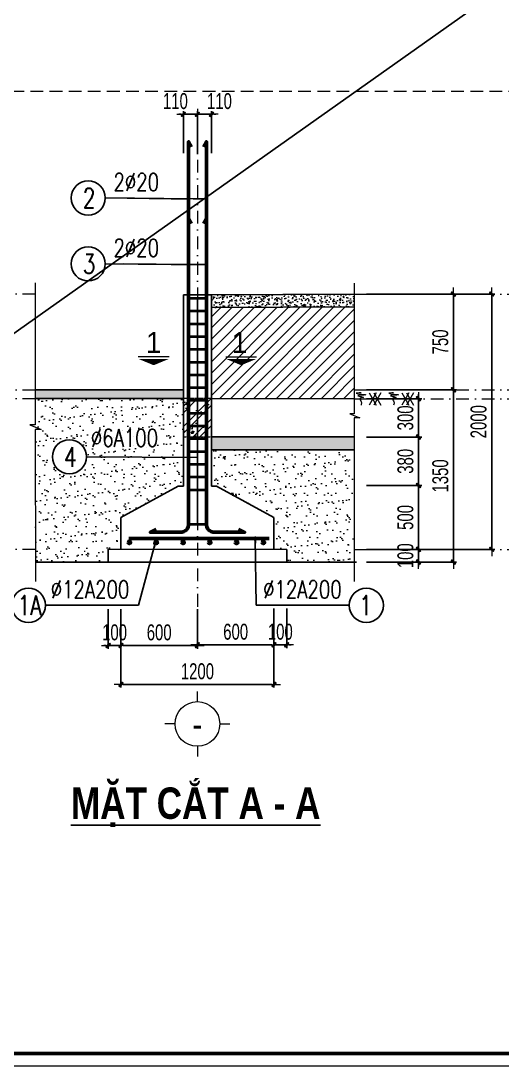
# Model space of a CAD drawing. Header units: millimetres. Extents: x -295047 to 304185, y -728047 to -308748.
# Drawn here: x -137880 to -134106, y -336524 to -328334 of the extents above; entities that cross this region are included whole.
import ezdxf
from ezdxf.enums import TextEntityAlignment as Align

# ---------------------------------------------------------------- set-up
doc = ezdxf.new("R2010")
doc.units = ezdxf.units.MM
doc.header["$MEASUREMENT"] = 0
doc.header["$PDMODE"] = 32
doc.linetypes.add('DASHDOT', pattern=[1, 0.5, -0.25, 0, -0.25])
doc.linetypes.add('HIDDEN', pattern=[0.375, 0.25, -0.125])
doc.layers.get('Defpoints').update_dxf_attribs({"color": 1})
doc.layers.add('KCS_Plotter', color=11, linetype='Continuous', plot=False)
for name, color, linetype, lineweight in [('Khungten_LCDI', 7, 'Continuous', 5), ('LC Dim', 8, 'Continuous', 18), ('LC Hatch', 252, 'Continuous', 9), ('LC ISO', 153, 'Continuous', 13), ('LC Khac', 4, 'Continuous', 9), ('LC MANH DUT', 35, 'HIDDEN', 5), ('LC Net dam2', 6, 'Continuous', 40), ('LC Net dam3', 1, 'Continuous', 60), ('LC Net manh', 219, 'Continuous', 5), ('LC Net thay', 7, 'Continuous', 25), ('LC Net truc', 79, 'DASHDOT', 13), ('LC Text1', 3, 'Continuous', 20), ('LC Text2', 7, 'Continuous', 25)]:
    doc.layers.add(name, color=color, linetype=linetype, lineweight=lineweight)
doc.styles.add('HOATBIF', font='hoatbif.shx', dxfattribs={"width": 0.7})
doc.styles.add('Khungten', font='VHAVAN.TTF', dxfattribs={"width": 0.9, "height": 5000})
doc.styles.add('LC 1', font='VHAVANB.TTF')
doc.styles.add('LC 3', font='vnsimli.shx', dxfattribs={"width": 0.75})
doc.styles.add('LC3', font='VHARIALB.TTF', dxfattribs={"width": 0.8})
doc.styles.add('RMS2', font='romans.shx', dxfattribs={"width": 0.75})
doc.styles.add('Title', font='VHBLACK.TTF', dxfattribs={"width": 0.8})
doc.dimstyles.new('1-100(1-50)', dxfattribs={"dimscale": 50, "dimtxt": 2.5, "dimasz": 0.35, "dimexe": 0.5, "dimexo": 0, "dimgap": 0.8, "dimtad": 1, "dimdec": 0, "dimzin": 0, "dimdsep": 46, "dimtxsty": 'HOATBIF', "dimblk1": 'DOT', "dimblk2": 'DOT', "dimsah": 1, "dimcen": -1, "dimdle": 1, "dimclrd": 256, "dimclre": 256, "dimclrt": 4, "dimadec": 3, "dimazin": 2, "dimtfac": 0.333333, "dimtdec": 0, "dimtix": 1, "dimtmove": 2, "dimatfit": 3, "dimldrblk": 'DOT', "dimfxl": 1, "dimtvp": 0.833333, "dimtolj": 1, "dimtzin": 0, "dimarcsym": 0})

# ---------------------------------------------------------------- blocks, each defined once
blk = doc.blocks.new('DOT')
at = {"layer": 'LC Dim'}
blk.add_line((-3, 0), (3, 0), dxfattribs=at)
at = {"layer": 'LC Dim', "color": 4}
blk.add_line((-1, -1), (1, 1), dxfattribs=at)
blk.add_lwpolyline([(0.5, 1), (-1, -0.5), (-0.5, -1), (1, 0.5)], close=True, dxfattribs=at)
blk = doc.blocks.new('*D797')
at = {"layer": 'Defpoints', "color": 0, "ltscale": 2, "transparency": 16777216}
for p in [(-137095.6, -332943.7), (-136495.6, -332943.7), (-136495.6, -333228.3)]:
    blk.add_point(p, dxfattribs=at)
at = {"layer": 'LC Dim', "lineweight": -2, "ltscale": 2, "transparency": 16777216}
for p, q in [((-137095.6, -332943.7), (-137095.6, -333253.3)), ((-136495.6, -332943.7), (-136495.6, -333253.3)), ((-137078.1, -333228.3), (-136513.1, -333228.3))]:
    blk.add_line(p, q, dxfattribs=at)
at = {"layer": 'LC Dim', "lineweight": -2, "ltscale": 2, "transparency": 16777216, "xscale": 17.5, "yscale": 17.5, "zscale": 17.5, "rotation": 180}
blk.add_blockref('DOT', (-137095.6, -333228.3), dxfattribs=at)
at = {"layer": 'LC Dim', "lineweight": -2, "ltscale": 2, "transparency": 16777216, "xscale": 17.5, "yscale": 17.5, "zscale": 17.5}
blk.add_blockref('DOT', (-136495.6, -333228.3), dxfattribs=at)
at = {"layer": 'LC Dim', "color": 4, "ltscale": 2, "transparency": 16777216, "insert": (-136795.6, -333125.8), "char_height": 125, "attachment_point": 5, "style": 'HOATBIF'}
blk.add_mtext('\\A1;600', dxfattribs=at)
blk = doc.blocks.new('_Dot')
at = {"color": 0, "linetype": 'ByBlock', "lineweight": -2}
blk.add_line((-0.5, 0), (-1, 0), dxfattribs=at)
at = {"color": 0, "linetype": 'ByBlock', "const_width": 0.5}
blk.add_lwpolyline([(-0.25, 0, 1), (0.25, 0, 1)], format="xyb", close=True, dxfattribs=at)
blk = doc.blocks.new('*D798')
at = {"layer": 'Defpoints', "color": 0, "ltscale": 2, "transparency": 16777216}
for p in [(-136495.6, -332943.7), (-135895.5, -332938.6), (-135895.5, -333223.2)]:
    blk.add_point(p, dxfattribs=at)
at = {"layer": 'LC Dim', "lineweight": -2, "ltscale": 2, "transparency": 16777216}
for p, q in [((-136495.6, -332943.7), (-136495.6, -333248.2)), ((-135895.5, -332938.6), (-135895.5, -333248.2)), ((-136478.1, -333223.2), (-135913, -333223.2))]:
    blk.add_line(p, q, dxfattribs=at)
at = {"layer": 'LC Dim', "lineweight": -2, "ltscale": 2, "transparency": 16777216, "xscale": 17.5, "yscale": 17.5, "zscale": 17.5, "rotation": 180}
blk.add_blockref('DOT', (-136495.6, -333223.2), dxfattribs=at)
at = {"layer": 'LC Dim', "lineweight": -2, "ltscale": 2, "transparency": 16777216, "xscale": 17.5, "yscale": 17.5, "zscale": 17.5}
blk.add_blockref('DOT', (-135895.5, -333223.2), dxfattribs=at)
at = {"layer": 'LC Dim', "color": 4, "ltscale": 2, "transparency": 16777216, "insert": (-136195.6, -333120.7), "char_height": 125, "attachment_point": 5, "style": 'HOATBIF'}
blk.add_mtext('\\A1;600', dxfattribs=at)
blk = doc.blocks.new('*D799')
at = {"layer": 'Defpoints', "color": 0, "ltscale": 2, "transparency": 16777216}
for p in [(-137095.6, -332943.7), (-135895.5, -332938.6), (-135895.5, -333533.2)]:
    blk.add_point(p, dxfattribs=at)
at = {"layer": 'LC Dim', "lineweight": -2, "ltscale": 2, "transparency": 16777216}
for p, q in [((-137095.6, -332943.7), (-137095.6, -333558.2)), ((-135895.5, -332938.6), (-135895.5, -333558.2)), ((-137078.1, -333533.2), (-135913, -333533.2))]:
    blk.add_line(p, q, dxfattribs=at)
at = {"layer": 'LC Dim', "lineweight": -2, "ltscale": 2, "transparency": 16777216, "xscale": 17.5, "yscale": 17.5, "zscale": 17.5, "rotation": 180}
blk.add_blockref('DOT', (-137095.6, -333533.2), dxfattribs=at)
at = {"layer": 'LC Dim', "lineweight": -2, "ltscale": 2, "transparency": 16777216, "xscale": 17.5, "yscale": 17.5, "zscale": 17.5}
blk.add_blockref('DOT', (-135895.5, -333533.2), dxfattribs=at)
at = {"layer": 'LC Dim', "color": 4, "ltscale": 2, "transparency": 16777216, "insert": (-136495.6, -333430.7), "char_height": 125, "attachment_point": 5, "style": 'HOATBIF'}
blk.add_mtext('\\A1;1200', dxfattribs=at)
blk = doc.blocks.new('*D800')
at = {"layer": 'Defpoints', "color": 0, "ltscale": 2, "transparency": 16777216}
for p in [(-137195.6, -332943.7), (-137095.6, -332943.7), (-137195.6, -333228.3)]:
    blk.add_point(p, dxfattribs=at)
at = {"layer": 'LC Dim', "lineweight": -2, "ltscale": 2, "transparency": 16777216}
for p, q in [((-137195.6, -332943.7), (-137195.6, -333253.3)), ((-137095.6, -332943.7), (-137095.6, -333253.3)), ((-137213.1, -333228.3), (-137230.6, -333228.3)), ((-137095.6, -333228.3), (-137195.6, -333228.3)), ((-137078.1, -333228.3), (-137060.6, -333228.3))]:
    blk.add_line(p, q, dxfattribs=at)
at = {"layer": 'LC Dim', "lineweight": -2, "ltscale": 2, "transparency": 16777216, "xscale": 17.5, "yscale": 17.5, "zscale": 17.5}
blk.add_blockref('DOT', (-137195.6, -333228.3), dxfattribs=at)
at = {"layer": 'LC Dim', "lineweight": -2, "ltscale": 2, "transparency": 16777216, "xscale": 17.5, "yscale": 17.5, "zscale": 17.5, "rotation": 180}
blk.add_blockref('DOT', (-137095.6, -333228.3), dxfattribs=at)
at = {"layer": 'LC Dim', "color": 4, "ltscale": 2, "transparency": 16777216, "insert": (-137145.6, -333125.8), "char_height": 125, "attachment_point": 5, "style": 'HOATBIF'}
blk.add_mtext('\\A1;100', dxfattribs=at)
blk = doc.blocks.new('*D801')
at = {"layer": 'Defpoints', "color": 0, "ltscale": 2, "transparency": 16777216}
for p in [(-135895.5, -332938.6), (-135795.5, -332938.6), (-135795.5, -333223.2)]:
    blk.add_point(p, dxfattribs=at)
at = {"layer": 'LC Dim', "lineweight": -2, "ltscale": 2, "transparency": 16777216}
for p, q in [((-135895.5, -332938.6), (-135895.5, -333248.2)), ((-135795.5, -332938.6), (-135795.5, -333248.2)), ((-135913, -333223.2), (-135930.5, -333223.2)), ((-135895.5, -333223.2), (-135795.5, -333223.2)), ((-135778, -333223.2), (-135760.5, -333223.2))]:
    blk.add_line(p, q, dxfattribs=at)
at = {"layer": 'LC Dim', "lineweight": -2, "ltscale": 2, "transparency": 16777216, "xscale": 17.5, "yscale": 17.5, "zscale": 17.5}
blk.add_blockref('DOT', (-135895.5, -333223.2), dxfattribs=at)
at = {"layer": 'LC Dim', "lineweight": -2, "ltscale": 2, "transparency": 16777216, "xscale": 17.5, "yscale": 17.5, "zscale": 17.5, "rotation": 180}
blk.add_blockref('DOT', (-135795.5, -333223.2), dxfattribs=at)
at = {"layer": 'LC Dim', "color": 4, "ltscale": 2, "transparency": 16777216, "insert": (-135845.5, -333120.7), "char_height": 125, "attachment_point": 5, "style": 'HOATBIF'}
blk.add_mtext('\\A1;100', dxfattribs=at)
blk = doc.blocks.new('TIEUDE1')
at = {"layer": 'LC Text2', "color": 7, "style": 'LC 1'}
blk.add_attdef('TIªU§Ò', text='', height=5, dxfattribs=at).set_placement((0, 0), align=Align.BOTTOM_CENTER)
blk.add_attdef('TL', text='', height=3, dxfattribs=at).set_placement((0, -2), align=Align.TOP_CENTER)
blk = doc.blocks.new('*D802')
at = {"layer": 'Defpoints', "color": 0, "ltscale": 2, "transparency": 16777216}
for p in [(-136385.6, -329065.4), (-136495.6, -329370.8), (-136385.6, -329370.8)]:
    blk.add_point(p, dxfattribs=at)
at = {"layer": 'LC Dim', "lineweight": -2, "ltscale": 2, "transparency": 16777216}
for p, q in [((-136495.6, -329370.8), (-136495.6, -329040.4)), ((-136385.6, -329370.8), (-136385.6, -329040.4)), ((-136513.1, -329065.4), (-136530.6, -329065.4)), ((-136495.6, -329065.4), (-136385.6, -329065.4)), ((-136368.1, -329065.4), (-136350.6, -329065.4))]:
    blk.add_line(p, q, dxfattribs=at)
at = {"layer": 'LC Dim', "lineweight": -2, "ltscale": 2, "transparency": 16777216, "xscale": 17.5, "yscale": 17.5, "zscale": 17.5}
blk.add_blockref('DOT', (-136495.6, -329065.4), dxfattribs=at)
at = {"layer": 'LC Dim', "lineweight": -2, "ltscale": 2, "transparency": 16777216, "xscale": 17.5, "yscale": 17.5, "zscale": 17.5, "rotation": 180}
blk.add_blockref('DOT', (-136385.6, -329065.4), dxfattribs=at)
at = {"layer": 'LC Dim', "color": 4, "ltscale": 2, "transparency": 16777216, "insert": (-136322.9, -328962.9), "char_height": 125, "attachment_point": 5, "style": 'HOATBIF'}
blk.add_mtext('\\A1;110', dxfattribs=at)
blk = doc.blocks.new('*D803')
at = {"layer": 'Defpoints', "color": 0, "ltscale": 2, "transparency": 16777216}
for p in [(-136605.6, -329065.4), (-136605.6, -329370.8), (-136495.6, -329370.8)]:
    blk.add_point(p, dxfattribs=at)
at = {"layer": 'LC Dim', "lineweight": -2, "ltscale": 2, "transparency": 16777216}
for p, q in [((-136605.6, -329370.8), (-136605.6, -329040.4)), ((-136495.6, -329370.8), (-136495.6, -329040.4)), ((-136623.1, -329065.4), (-136640.6, -329065.4)), ((-136495.6, -329065.4), (-136605.6, -329065.4)), ((-136478.1, -329065.4), (-136460.6, -329065.4))]:
    blk.add_line(p, q, dxfattribs=at)
at = {"layer": 'LC Dim', "lineweight": -2, "ltscale": 2, "transparency": 16777216, "xscale": 17.5, "yscale": 17.5, "zscale": 17.5}
blk.add_blockref('DOT', (-136605.6, -329065.4), dxfattribs=at)
at = {"layer": 'LC Dim', "lineweight": -2, "ltscale": 2, "transparency": 16777216, "xscale": 17.5, "yscale": 17.5, "zscale": 17.5, "rotation": 180}
blk.add_blockref('DOT', (-136495.6, -329065.4), dxfattribs=at)
at = {"layer": 'LC Dim', "color": 4, "ltscale": 2, "transparency": 16777216, "insert": (-136668.3, -328962.9), "char_height": 125, "attachment_point": 5, "style": 'HOATBIF'}
blk.add_mtext('\\A1;110', dxfattribs=at)
blk = doc.blocks.new('*U793')
at = {"layer": 'LC Net dam2', "ltscale": 2}
blk.add_line((-70, 0), (70, 0), dxfattribs=at)
blk = doc.blocks.new('*U794')
at = {"layer": 'LC Net truc', "color": 0, "linetype": 'ByBlock', "lineweight": -2}
for p in [(0, 0), (0, -100), (0, -200), (0, -300), (0, -400), (0, -500), (0, -600), (0, -700), (0, -800), (0, -900), (0, -1000), (0, -1100)]:
    blk.add_blockref('*U793', p, dxfattribs=at)
at = {"layer": 'LC Net truc', "color": 0, "linetype": 'ByBlock', "lineweight": -2, "transparency": 16777216}
for p in [(0, -1200), (0, -1300), (0, -1400), (0, -1500)]:
    blk.add_blockref('*U793', p, dxfattribs=at)
blk = doc.blocks.new('theptron1')
at = {"layer": 'LC Net dam3'}
for p, q in [((-0.5, 0), (0.5, 0)), ((-0.35, 0.35), (0.35, -0.35)), ((0.35, 0.35), (-0.35, -0.35)), ((0, 0.5), (0, -0.5))]:
    blk.add_line(p, q, dxfattribs=at)
blk.add_circle((0, 0), 0.5, dxfattribs=at)
blk = doc.blocks.new('*U795')
at = {"layer": 'LC Dim', "xscale": 19.6923076923333, "yscale": 19.6923076923333, "zscale": 19.6923076923333}
blk.add_blockref('theptron1', (0, 0), dxfattribs=at)
blk = doc.blocks.new('*U796')
at = {"layer": 'LC Dim', "color": 0, "linetype": 'ByBlock', "lineweight": -2}
for p in [(0, 0), (210, 0), (420, 0), (630, 0)]:
    blk.add_blockref('*U795', p, dxfattribs=at)
at = {"layer": 'LC Dim', "color": 0, "linetype": 'ByBlock', "lineweight": -2, "transparency": 16777216}
for p in [(840, 0), (1050, 0)]:
    blk.add_blockref('*U795', p, dxfattribs=at)
blk = doc.blocks.new('TTRUC')
at = {"layer": 'LC ISO'}
for p, q in [((0, 6.95), (0, 10.13)), ((-6.95, 0), (-10.13, 0)), ((6.95, 0), (10.13, 0)), ((0, -6.95), (0, -10.13))]:
    blk.add_line(p, q, dxfattribs=at)
at = {"layer": 'LC Net manh'}
blk.add_circle((0, 0), 6.95, dxfattribs=at)
blk = doc.blocks.new('*D804')
at = {"layer": 'Defpoints', "color": 0, "ltscale": 2, "transparency": 16777216}
for p in [(-135168.4, -332474.5), (-135168.4, -332574.5), (-134761.6, -332574.5)]:
    blk.add_point(p, dxfattribs=at)
at = {"layer": 'LC Dim', "lineweight": -2, "ltscale": 2, "transparency": 16777216}
for p, q in [((-135168.4, -332474.5), (-134736.6, -332474.5)), ((-134761.6, -332457), (-134761.6, -332439.5)), ((-134761.6, -332474.5), (-134761.6, -332574.5)), ((-135168.4, -332574.5), (-134736.6, -332574.5)), ((-134761.6, -332592), (-134761.6, -332609.5))]:
    blk.add_line(p, q, dxfattribs=at)
at = {"layer": 'LC Dim', "lineweight": -2, "ltscale": 2, "transparency": 16777216, "xscale": 17.5, "yscale": 17.5, "zscale": 17.5}
for p, rotation in [((-134761.6, -332474.5), 270), ((-134761.6, -332574.5), 90)]:
    blk.add_blockref('DOT', p, dxfattribs=dict(at, rotation=rotation))
at = {"layer": 'LC Dim', "color": 4, "ltscale": 2, "transparency": 16777216, "insert": (-134864.1, -332524.5), "char_height": 125, "attachment_point": 5, "rotation": 90, "style": 'HOATBIF'}
blk.add_mtext('\\A1;100', dxfattribs=at)
blk = doc.blocks.new('*D805')
at = {"layer": 'Defpoints', "color": 0, "ltscale": 2, "transparency": 16777216}
for p in [(-135168.4, -331974.5), (-135168.4, -332474.5), (-134761.6, -332474.5)]:
    blk.add_point(p, dxfattribs=at)
at = {"layer": 'LC Dim', "lineweight": -2, "ltscale": 2, "transparency": 16777216}
for p, q in [((-135168.4, -331974.5), (-134736.6, -331974.5)), ((-134761.6, -331992), (-134761.6, -332457)), ((-135168.4, -332474.5), (-134736.6, -332474.5))]:
    blk.add_line(p, q, dxfattribs=at)
at = {"layer": 'LC Dim', "lineweight": -2, "ltscale": 2, "transparency": 16777216, "xscale": 17.5, "yscale": 17.5, "zscale": 17.5}
for p, rotation in [((-134761.6, -331974.5), 90), ((-134761.6, -332474.5), 270)]:
    blk.add_blockref('DOT', p, dxfattribs=dict(at, rotation=rotation))
at = {"layer": 'LC Dim', "color": 4, "ltscale": 2, "transparency": 16777216, "insert": (-134864.1, -332224.5), "char_height": 125, "attachment_point": 5, "rotation": 90, "style": 'HOATBIF'}
blk.add_mtext('\\A1;500', dxfattribs=at)
blk = doc.blocks.new('*D806')
at = {"layer": 'Defpoints', "color": 0, "ltscale": 2, "transparency": 16777216}
for p in [(-135168.4, -330474.5), (-134487.6, -330474.5), (-135168.4, -331224.5)]:
    blk.add_point(p, dxfattribs=at)
at = {"layer": 'LC Dim', "lineweight": -2, "ltscale": 2, "transparency": 16777216}
for p, q in [((-135168.4, -330474.5), (-134462.6, -330474.5)), ((-134487.6, -331207), (-134487.6, -330492)), ((-135168.4, -331224.5), (-134462.6, -331224.5))]:
    blk.add_line(p, q, dxfattribs=at)
at = {"layer": 'LC Dim', "lineweight": -2, "ltscale": 2, "transparency": 16777216, "xscale": 17.5, "yscale": 17.5, "zscale": 17.5}
for p, rotation in [((-134487.6, -330474.5), 90), ((-134487.6, -331224.5), 270)]:
    blk.add_blockref('DOT', p, dxfattribs=dict(at, rotation=rotation))
at = {"layer": 'LC Dim', "color": 4, "ltscale": 2, "transparency": 16777216, "insert": (-134590.1, -330849.5), "char_height": 125, "attachment_point": 5, "rotation": 90, "style": 'HOATBIF'}
blk.add_mtext('\\A1;750', dxfattribs=at)
blk = doc.blocks.new('mat dat')
at = {"layer": 'LC Net manh'}
for p, q in [((2, 0), (3.73, -3)), ((3.73, 0), (2, -3)), ((3.15, 0), (4.88, -3)), ((4.88, 0), (3.15, -3))]:
    blk.add_line(p, q, dxfattribs=at)
blk.add_spline([(0, 0), (-1.21, -0.12), (1.21, -0.52), (-0.75, -0.75), (0.58, -1.1), (-0.23, -1.33), (0.06, -2.19), (0, -3)], degree=3, dxfattribs=at)
blk = doc.blocks.new('*U792')
at = {"layer": 'LC Khac', "xscale": 32.00000000005184, "yscale": 32.00000000005184, "zscale": 32.00000000005184}
blk.add_blockref('mat dat', (-56.7, 48), dxfattribs=at)
blk = doc.blocks.new('*U791')
at = {"layer": 'LC Dim', "color": 0, "linetype": 'ByBlock', "lineweight": -2}
for p in [(0, 0), (256, 0)]:
    blk.add_blockref('*U792', p, dxfattribs=at)
blk = doc.blocks.new('*D807')
at = {"layer": 'Defpoints', "color": 0, "ltscale": 2, "transparency": 16777216}
for p in [(-135168.4, -330474.5), (-135168.4, -332474.5), (-134187.8, -332474.5)]:
    blk.add_point(p, dxfattribs=at)
at = {"layer": 'LC Dim', "lineweight": -2, "ltscale": 2, "transparency": 16777216}
for p, q in [((-135168.4, -330474.5), (-134162.8, -330474.5)), ((-134187.8, -330492), (-134187.8, -332457)), ((-135168.4, -332474.5), (-134162.8, -332474.5))]:
    blk.add_line(p, q, dxfattribs=at)
at = {"layer": 'LC Dim', "lineweight": -2, "ltscale": 2, "transparency": 16777216, "xscale": 17.5, "yscale": 17.5, "zscale": 17.5}
for p, rotation in [((-134187.8, -330474.5), 90), ((-134187.8, -332474.5), 270)]:
    blk.add_blockref('DOT', p, dxfattribs=dict(at, rotation=rotation))
at = {"layer": 'LC Dim', "color": 4, "ltscale": 2, "transparency": 16777216, "insert": (-134290.3, -331474.5), "char_height": 125, "attachment_point": 5, "rotation": 90, "style": 'HOATBIF'}
blk.add_mtext('\\A1;2000', dxfattribs=at)
blk = doc.blocks.new('*D820')
at = {"layer": 'Defpoints', "color": 0, "ltscale": 2, "transparency": 16777216}
for p in [(-135168.4, -331594.8), (-134761.6, -331594.8), (-135168.4, -331974.5)]:
    blk.add_point(p, dxfattribs=at)
at = {"layer": 'LC Dim', "lineweight": -2, "ltscale": 2, "transparency": 16777216}
for p, q in [((-135168.4, -331594.8), (-134736.6, -331594.8)), ((-134761.6, -331957), (-134761.6, -331612.3)), ((-135168.4, -331974.5), (-134736.6, -331974.5))]:
    blk.add_line(p, q, dxfattribs=at)
at = {"layer": 'LC Dim', "lineweight": -2, "ltscale": 2, "transparency": 16777216, "xscale": 17.5, "yscale": 17.5, "zscale": 17.5}
for p, rotation in [((-134761.6, -331594.8), 90), ((-134761.6, -331974.5), 270)]:
    blk.add_blockref('DOT', p, dxfattribs=dict(at, rotation=rotation))
at = {"layer": 'LC Dim', "color": 4, "ltscale": 2, "transparency": 16777216, "insert": (-134864.1, -331784.7), "char_height": 125, "attachment_point": 5, "rotation": 90, "style": 'HOATBIF'}
blk.add_mtext('\\A1;380', dxfattribs=at)
blk = doc.blocks.new('*D821')
at = {"layer": 'Defpoints', "color": 0, "ltscale": 2, "transparency": 16777216}
for p in [(-135168.4, -331294.5), (-134761.6, -331294.5), (-135168.4, -331594.8)]:
    blk.add_point(p, dxfattribs=at)
at = {"layer": 'LC Dim', "lineweight": -2, "ltscale": 2, "transparency": 16777216}
for p, q in [((-134761.6, -331277), (-134761.6, -331259.5)), ((-135168.4, -331294.5), (-134736.6, -331294.5)), ((-134761.6, -331594.8), (-134761.6, -331294.5)), ((-135168.4, -331594.8), (-134736.6, -331594.8)), ((-134761.6, -331612.3), (-134761.6, -331629.8))]:
    blk.add_line(p, q, dxfattribs=at)
at = {"layer": 'LC Dim', "lineweight": -2, "ltscale": 2, "transparency": 16777216, "xscale": 17.5, "yscale": 17.5, "zscale": 17.5}
for p, rotation in [((-134761.6, -331294.5), 270), ((-134761.6, -331594.8), 90)]:
    blk.add_blockref('DOT', p, dxfattribs=dict(at, rotation=rotation))
at = {"layer": 'LC Dim', "color": 4, "ltscale": 2, "transparency": 16777216, "insert": (-134864.1, -331444.7), "char_height": 125, "attachment_point": 5, "rotation": 90, "style": 'HOATBIF'}
blk.add_mtext('\\A1;300', dxfattribs=at)
blk = doc.blocks.new('*D822')
at = {"layer": 'Defpoints', "color": 0, "ltscale": 2, "transparency": 16777216}
for p in [(-135168.4, -331224.5), (-135168.4, -332574.5), (-134487.6, -332574.5)]:
    blk.add_point(p, dxfattribs=at)
at = {"layer": 'LC Dim', "lineweight": -2, "ltscale": 2, "transparency": 16777216}
for p, q in [((-135168.4, -331224.5), (-134462.6, -331224.5)), ((-134487.6, -331242), (-134487.6, -332557)), ((-135168.4, -332574.5), (-134462.6, -332574.5))]:
    blk.add_line(p, q, dxfattribs=at)
at = {"layer": 'LC Dim', "lineweight": -2, "ltscale": 2, "transparency": 16777216, "xscale": 17.5, "yscale": 17.5, "zscale": 17.5}
for p, rotation in [((-134487.6, -331224.5), 90), ((-134487.6, -332574.5), 270)]:
    blk.add_blockref('DOT', p, dxfattribs=dict(at, rotation=rotation))
at = {"layer": 'LC Dim', "color": 4, "ltscale": 2, "transparency": 16777216, "insert": (-134590.1, -331899.5), "char_height": 125, "attachment_point": 5, "rotation": 90, "style": 'HOATBIF'}
blk.add_mtext('\\A1;1350', dxfattribs=at)
blk = doc.blocks.new('lcdi fix')
at = {"layer": 'Defpoints', "lineweight": 0}
blk.add_lwpolyline([(-1200, -14850), (-1200, 14850), (40800, 14850), (40800, -14850)], close=True, dxfattribs=at)
at = {"layer": 'Khungten_LCDI', "color": 5, "lineweight": 60}
blk.add_lwpolyline([(0, -14650), (0, 14650), (40600, 14650), (40600, -14650)], close=True, dxfattribs=at)
at = {"color": 7, "style": 'Khungten', "width": 0.8}
for tag, p in [('REVISION', (39499, -10746)), ('NGAYHT', (39546, -11609))]:
    blk.add_attdef(tag, text='', height=200, dxfattribs=at).set_placement(p, align=Align.CENTER)
at = {"layer": 'LC Text1', "style": 'Title', "width": 1.485915}
for tag, p, p2 in [('TENBANVE1', (36913, -8886), (40339, -8886)), ('TENBANVE2', (36913, -9562), (40339, -9562))]:
    blk.add_attdef(tag, text='', height=250, dxfattribs=at).set_placement(p, p2, align=Align.FIT)
at = {"layer": 'LC Text1', "style": 'Title', "width": 0.7}
blk.add_attdef('SOBANVE', text='', height=250, dxfattribs=at).set_placement((39562, -13896), align=Align.CENTER)

msp = doc.modelspace()

# ---------------------------------------------------------------- hatches: boundary and pattern name
at = {"layer": 'LC Hatch', "ltscale": 2}
h = msp.add_hatch(dxfattribs=at)
h.set_pattern_fill('AR-CONC', color=256, scale=10, style=0)
h.set_pattern_definition([(50, (-3059.767, 24080.19), (71.726018, -6.2752135), [7.5, -82.5]), (355, (-3059.77, 24080.19), (-13.875133, 75.219213), [6, -66]), (100.4514, (-3053.79, 24079.67), (57.850938, 68.943954), [6.374019, -70.114211]), (46.1842, (-3059.77, 24100.19), (106.724105, -16.551901), [11.25, -123.75]), (96.6356, (-3050.87, 24098.81), (93.46627, 97.411787), [9.56103, -105.1713]), (351.1842, (-3059.77, 24100.19), (93.466195, 97.41186), [9, -99]), (21, (-3049.767, 24095.19), (59.690705, -40.261889), [7.5, -82.5]), (326, (-3049.77, 24095.19), (24.331533, 72.515005), [6, -66]), (71.4514, (-3044.79, 24091.84), (84.022263, 32.25305), [6.374019, -70.114211]), (37.5, (-3059.767, 24080.193), (1.2159855, 33.2893854), [0, -65.2, 0, -67, 0, -66.25]), (7.5, (-3059.767, 24080.193), (26.3069537, 39.4411712), [0, -38.2, 0, -63.7, 0, -25.25]), (327.5, (-3082.067, 24080.193), (53.3822436, -2.2554872), [0, -25, 0, -78, 0, -103.5]), (317.5, (-3092.067, 24080.193), (58.318617, 10.010498), [0, -32.5, 0, -51.8, 0, -73.5])])
h.paths.add_polyline_path([(-135266, -330474.5), (-136385.7, -330479.6), (-136385.6, -330579.6), (-135266, -330574.5)])
h = msp.add_hatch(dxfattribs=at)
h.set_pattern_fill('ANSI31', color=256, scale=500)
h.set_pattern_definition([(45, (0, 100), (-44.194174, 44.194174), [])])
h.paths.add_polyline_path([(-135266, -330574.5), (-136385.6, -330579.6), (-136385.6, -331293.8), (-135266.3, -331294.5), (-135266, -331294.5)])
h.paths.add_polyline_path([(-136268.7, -330977.6), (-136061.1, -330977.6), (-136061.1, -330730.1), (-136268.7, -330730.1)], flags=24)
h = msp.add_hatch(dxfattribs=at)
h.set_pattern_fill('AR-CONC', color=256, scale=10, style=0)
h.set_pattern_definition([(50, (0, 100), (71.726018, -6.2752135), [7.5, -82.5]), (355, (0, 100), (-13.875133, 75.219213), [6, -66]), (100.4514, (5.98, 99.48), (57.850938, 68.943954), [6.374019, -70.114211]), (46.1842, (0, 120), (106.724105, -16.551901), [11.25, -123.75]), (96.6356, (8.89, 118.62), (93.46627, 97.411787), [9.56103, -105.1713]), (351.1842, (0, 120), (93.466195, 97.41186), [9, -99]), (21, (10, 115), (59.690705, -40.261889), [7.5, -82.5]), (326, (10, 115), (24.331533, 72.515005), [6, -66]), (71.4514, (14.974, 111.645), (84.022263, 32.25305), [6.374019, -70.114211]), (37.5, (0, 100), (1.2159855, 33.2893854), [0, -65.2, 0, -67, 0, -66.25]), (7.5, (0, 100), (26.3069537, 39.4411712), [0, -38.2, 0, -63.7, 0, -25.25]), (327.5, (-22.3, 100), (53.3822436, -2.2554872), [0, -25, 0, -78, 0, -103.5]), (317.5, (-32.3, 100), (58.318617, 10.010498), [0, -32.5, 0, -51.8, 0, -73.5])])
h.paths.add_polyline_path([(-136605.6, -331223.8), (-137767.6, -331223.8), (-137767.5, -331293.8), (-137765.3, -331293.8), (-136607.4, -331293.8), (-136605.6, -331293.8)])
h.paths.add_polyline_path([(-135266, -331593.8), (-136385.6, -331593.8), (-136385.6, -331693.8), (-135266, -331693.8)])
h = msp.add_hatch(dxfattribs=at)
h.set_pattern_fill('AR-SAND', color=256, scale=60)
h.set_pattern_definition([(37.5, (0, 0), (-3.779601, 115.609426), [0, -91.2, 0, -102, 0, -97.5]), (7.5, (0, 0), (106.1866, 169.328764), [0, -49.2, 0, -82.2, 0, -31.5]), (327.5, (-73.8, 0), (186.848512, 0.339543), [0, -30, 0, -108, 0, -141]), (317.5, (-73.8, 0), (180.367596, 52.660534), [0, -15, 0, -70.8, 0, -81])])
h.paths.add_polyline_path([(-137765.6, -332573.8), (-137195.8, -332574), (-137195.8, -332473.8), (-137095.8, -332473.9), (-137095.8, -332223.8), (-136645.6, -331979.6), (-136605.6, -331979.6), (-136605.6, -331593.8), (-136605.8, -331593.8), (-136605.8, -331293.8), (-137767.5, -331293.8), (-137767.4, -331498.3), (-137808.9, -331498.3), (-137722.4, -331536.3), (-137767.4, -331536.3)])
h.paths.add_polyline_path([(-137633.6, -331749.3, -1), (-137366, -331749.3, -1)], flags=16)
h.paths.add_polyline_path([(-135895.5, -332224.5), (-135895.5, -332474.5), (-135795.5, -332474.5), (-135795.5, -332574.4), (-135266, -332574.5), (-135266, -331693.8), (-136385.6, -331693.8), (-136385.6, -331979.6), (-136345.6, -331979.6)])
h.paths.add_polyline_path([(-137571.4, -331865.9), (-137413.1, -331865.9), (-137413.1, -331636.8), (-137571.4, -331636.8)], flags=24)
h.paths.add_polyline_path([(-137365.9, -331706.1), (-136760.7, -331706.1), (-136760.7, -331497.8), (-137365.9, -331497.8)], flags=24)
h = msp.add_hatch(dxfattribs=at)
h.set_pattern_fill('BTCT', color=256, scale=30)
h.set_pattern_definition([(50, (-162257.4, -278250.4), (215.17805, -18.82564), [22.5, -247.5]), (355, (-162257.4, -278250.4), (-41.6254, 225.6576), [18, -198]), (100.4514, (-162239.47, -278251.97), (173.5528, 206.83186), [19.12206, -210.3426]), (46.1842, (-162257.4, -278190.4), (320.1723, -49.6557), [33.75, -371.25]), (96.6356, (-162230.72, -278194.54), (280.3988, 292.2354), [28.683, -315.5139]), (351.1842, (-162257.4, -278190.4), (280.3986, 292.2356), [27, -297]), (21, (-162227.4, -278205.4), (179.0721, -120.78567), [22.5, -247.5]), (326, (-162227.4, -278205.4), (72.9946, 217.545), [18, -198]), (71.4514, (-162212.47, -278215.47), (252.0668, 96.75915), [19.12206, -210.3426]), (37.5, (-162257.4, -278250.4), (3.64796, 99.86816), [0, -195.6, 0, -201, 0, -198.75]), (7.5, (-162257.4, -278250.4), (78.92086, 118.32351), [0, -114.6, 0, -191.1, 0, -75.75]), (327.5, (-162324.3, -278250.4), (160.14673, -6.76646), [0, -75, 0, -234, 0, -310.5]), (317.5, (-162354.3, -278250.4), (174.95585, 30.0315), [0, -97.5, 0, -155.4, 0, -220.5]), (45, (-162257.4, -278250.4), (-79.54951, 79.54951), []), (45, (-162204.36, -278250.4), (-79.54951, 79.54951), [])])
h.paths.add_polyline_path([(-136385.8, -331593.8), (-136385.8, -331293.8), (-136605.8, -331293.8), (-136605.8, -331593.8)])

# ---------------------------------------------------------------- linework, layer by layer
at = {"layer": 'KCS_Plotter', "ltscale": 2}
msp.add_line((-146055, -336523.5), (-125055, -321673.5), dxfattribs=at)
at = {"layer": 'LC Khac', "color": 1, "ltscale": 2}
for p, q in [((-136717.4, -330964.9), (-136960.2, -330964.9)), ((-136273.8, -330964.9), (-136031.1, -330964.9))]:
    msp.add_line(p, q, dxfattribs=at)
for points in [[(-136838.8, -331031.9, 0, 235.7, 0), (-136838.8, -330983.2, 137.5, 137.5, 0)], [(-136152.5, -331031.9, 0, 235.7, 0), (-136152.5, -330983.2, 137.5, 137.5, 0)]]:
    msp.add_lwpolyline(points, format="xyseb", dxfattribs=at)
at = {"layer": 'LC MANH DUT', "ltscale": 400}
msp.add_line((-145455, -328885.2), (-133264.3, -328885.2), dxfattribs=at)
at = {"layer": 'LC MANH DUT', "ltscale": 0.5}
msp.add_lwpolyline([(-136605.8, -331593.8), (-136385.8, -331593.8), (-136385.8, -331293.8), (-136605.8, -331293.8)], close=True, dxfattribs=at)
at = {"layer": 'LC Net dam2', "ltscale": 2}
msp.add_line((-136565.4, -332277.9), (-136425.8, -332277.9), dxfattribs=at)
at = {"layer": 'LC Net dam3'}
for p, q in [((-136565.6, -329879.6), (-136542.8, -329920.7)), ((-136425.6, -329879.6), (-136448.5, -329920.7)), ((-135933.6, -332390.3), (-137032.9, -332389.6))]:
    msp.add_line(p, q, dxfattribs=at)
for points in [[(-136542.8, -329320.7), (-136565.6, -329279.6), (-136565.6, -332282.8)], [(-136448.5, -329320.7), (-136425.6, -329279.6), (-136425.6, -332282.8)], [(-136628.2, -332340.7), (-136865.9, -332340.7), (-136818.3, -332317.3)], [(-136363.1, -332340.7), (-136125.4, -332340.7), (-136173, -332317.3)]]:
    msp.add_lwpolyline(points, dxfattribs=at)
for centre, start, end in [((-136628.3, -332277.9), 270.12425, 4.49016), ((-136363, -332277.9), 175.50984, 269.87575)]:
    msp.add_arc(centre, 62.9, start, end, dxfattribs=at)
at = {"layer": 'LC Net manh', "ltscale": 2}
for points in [[(-137768.1, -330387.6), (-137767.4, -331498.3), (-137808.9, -331498.3), (-137722.4, -331536.3), (-137767.4, -331536.3), (-137765.3, -332726.6)], [(-135266, -330389.1), (-135266, -331412.5), (-135301.5, -331412.5), (-135221, -331443), (-135266, -331443), (-135266, -332727.3)]]:
    msp.add_lwpolyline(points, dxfattribs=at)
at = {"layer": 'LC Net thay', "linetype": 'Continuous', "ltscale": 1000}
for p, q in [((-136385.6, -330479.6), (-136605.6, -330479.6)), ((-136605.6, -330479.6), (-136605.6, -331529.6)), ((-136385.6, -330479.6), (-135266, -330474.5)), ((-136385.6, -330479.6), (-136385.6, -331979.6)), ((-136385.6, -330579.6), (-135266, -330574.5)), ((-137765.3, -331223.8), (-136605.6, -331223.8)), ((-137767.5, -331293.8), (-136607.4, -331293.8)), ((-136605.6, -331529.6), (-136605.6, -331979.6)), ((-136645.6, -331979.6), (-137095.8, -332223.8)), ((-136645.6, -331979.6), (-136605.6, -331979.6)), ((-136345.6, -331979.6), (-136385.6, -331979.6)), ((-136345.6, -331979.6), (-135895.5, -332224.5)), ((-135895.5, -332224.5), (-135895.5, -332474.5)), ((-137195.8, -332473.8), (-135795.5, -332474.5)), ((-137195.8, -332473.8), (-137195.8, -332573.8)), ((-135795.5, -332474.5), (-135795.5, -332574.4)), ((-137765.3, -332573.8), (-135247.2, -332574.5))]:
    msp.add_line(p, q, dxfattribs=at)
at = {"layer": 'LC Net thay', "ltscale": 2}
msp.add_line((-137095.8, -332223.8), (-137095.8, -332473.9), dxfattribs=at)
at = {"layer": 'LC Net truc', "ltscale": 200}
for p, q in [((-136495.6, -329021.9), (-136495.6, -333225.9)), ((-139868, -330473.8), (-137765.3, -330473.8)), ((-135266, -330474.5), (-133531.3, -330475)), ((-139868, -331223.8), (-137765.3, -331223.8)), ((-135266.2, -331224.5), (-133531.5, -331225)), ((-139868, -331293.8), (-137765.3, -331293.8)), ((-135266.2, -331294.5), (-133531.5, -331295)), ((-139868, -332473.8), (-137751.4, -332473.8)), ((-135266.5, -332474.5), (-133531.3, -332475))]:
    msp.add_line(p, q, dxfattribs=at)
at = {"layer": 'LC Text2', "ltscale": 2}
for p, q in [((-136385.8, -331293.8), (-135266.3, -331294.5)), ((-135266.2, -331593.8), (-136385.8, -331593.8)), ((-135266.2, -331693.8), (-136385.8, -331693.8))]:
    msp.add_line(p, q, dxfattribs=at)
at = {"layer": 'LC Text2', "ltscale": 100}
for centre in [(-137352.3, -329721.3), (-137352.3, -330237.9), (-137499.8, -331749.3), (-137820.5, -332913.1), (-135170.8, -332913.1)]:
    msp.add_circle(centre, 133.8, dxfattribs=at)

# ---------------------------------------------------------------- block references
at = {"layer": 'LC Dim'}
msp.add_blockref('*U791', (-135155.8, -331296.3), dxfattribs=at)
at = {"layer": 'LC Dim', "extrusion": (0, 0, -1), "zscale": -1, "rotation": 180}
msp.add_blockref('*U796', (137029.2, -332419.6), dxfattribs=at)
at = {"layer": 'LC ISO', "xscale": 25.19610424696835, "yscale": 25.19610424696835, "zscale": 25.19610424696835}
msp.add_blockref('TTRUC', (-136495.6, -333842.7), dxfattribs=at)
at = {"layer": 'LC Net thay', "xscale": 0.5000000000000013, "yscale": 0.5000000000000013, "zscale": 0.5000000000000013}
msp.add_blockref('lcdi fix', (-145455, -329098.5), dxfattribs=at)
at = {"layer": 'LC Net truc', "xscale": -1}
msp.add_blockref('*U794', (-136495.6, -330509.6), dxfattribs=at)
at = {"layer": 'LC Text2'}
ref = msp.add_blockref('TIEUDE1', (-136509.3, -334660.4), dxfattribs=dict(at, xscale=50.00000000009664, yscale=50.00000000009664, zscale=50.00000000009664))
ref.add_attrib('TIªU§Ò', '%%UmÆt c¾t A - A', dxfattribs={"color": 7, "height": 246.221, "style": 'LC3', "width": 0.8}).set_placement((-136509.3, -334660.4), align=Align.BOTTOM_CENTER)

# ---------------------------------------------------------------- texts
at = {"ltscale": 2, "style": 'LC 1'}
for p in [(-136838.8, -330853.8), (-136164.9, -330853.8)]:
    msp.add_attdef('1', text='B', height=165, dxfattribs=at).set_placement(p, align=Align.MIDDLE_CENTER)
at = {"layer": 'LC Text1', "ltscale": 0.2, "style": 'LC 1', "width": 0.9}
msp.add_text('-', height=197.3, dxfattribs=at).set_placement((-136495.6, -334003.2), align=Align.BOTTOM_CENTER)
at = {"layer": 'LC Text2', "linetype": 'ByBlock', "width": 0.75}
for s, style, p in [('2%%C20', 'RMS2', (-137154, -329665.9)), ('2%%C20', 'RMS2', (-137154, -330182.5)), ('%%C6A100', 'LC 3', (-137331.2, -331671.4)), ('%%C12A200', 'LC 3', (-137645.8, -332857.7)), ('%%C12A200', 'LC 3', (-135980.3, -332857.7))]:
    msp.add_text(s, height=138.89, dxfattribs=dict(at, style=style)).set_placement(p)
at = {"layer": 'LC Text2', "ltscale": 100, "style": 'LC 3', "width": 0.75}
for s, p in [('2', (-137344.8, -329721.3)), ('3', (-137344.8, -330237.9)), ('4', (-137492.3, -331751.4)), ('1', (-135178.3, -332913.1))]:
    msp.add_text(s, height=152.8, dxfattribs=at).set_placement(p, align=Align.MIDDLE_CENTER)
msp.add_text('1A', height=152.78, rotation=360, dxfattribs=at).set_placement((-137812.9, -332913.1), align=Align.MIDDLE_CENTER)

# ---------------------------------------------------------------- dimensions: what is measured, and where the dimension line sits
at = {"layer": 'LC Dim', "ltscale": 2}
dim = msp.add_linear_dim(base=(-136605.6, -329065.4), p1=(-136495.6, -329370.8), p2=(-136605.6, -329370.8), angle=180, dimstyle='1-100(1-50)', dxfattribs=at)
dim.commit()
dim.dimension.update_dxf_attribs({"geometry": '*D803', "text_midpoint": (-136668.3, -328962.9), "dimtype": 160})
dim = msp.add_linear_dim(base=(-136385.6, -329065.4), p1=(-136495.6, -329370.8), p2=(-136385.6, -329370.8), dimstyle='1-100(1-50)', dxfattribs=at)
dim.commit()
dim.dimension.update_dxf_attribs({"geometry": '*D802', "text_midpoint": (-136322.9, -328962.9), "dimtype": 160})
for base, p1, p2, picture, middle in [((-134487.6, -330474.5), (-135168.4, -331224.5), (-135168.4, -330474.5), '*D806', (-134590.1, -330849.5)), ((-134187.8, -332474.5), (-135168.4, -330474.5), (-135168.4, -332474.5), '*D807', (-134290.3, -331474.5)), ((-134487.6, -332574.5), (-135168.4, -331224.5), (-135168.4, -332574.5), '*D822', (-134590.1, -331899.5)), ((-134761.6, -331294.5), (-135168.4, -331594.8), (-135168.4, -331294.5), '*D821', (-134864.1, -331444.7)), ((-134761.6, -331594.8), (-135168.4, -331974.5), (-135168.4, -331594.8), '*D820', (-134864.1, -331784.7)), ((-134761.6, -332474.5), (-135168.4, -331974.5), (-135168.4, -332474.5), '*D805', (-134864.1, -332224.5)), ((-134761.6, -332574.5), (-135168.4, -332474.5), (-135168.4, -332574.5), '*D804', (-134864.1, -332524.5))]:
    dim = msp.add_linear_dim(base=base, p1=p1, p2=p2, angle=90, dimstyle='1-100(1-50)', dxfattribs=at)
    dim.commit()
    dim.dimension.update_dxf_attribs({"geometry": picture, "text_midpoint": middle})
for base, p1, p2, picture, middle in [((-137195.6, -333228.3), (-137095.6, -332943.7), (-137195.6, -332943.7), '*D800', (-137145.6, -333125.8)), ((-135895.5, -333533.2), (-137095.6, -332943.7), (-135895.5, -332938.6), '*D799', (-136495.6, -333430.7)), ((-136495.6, -333228.3), (-137095.6, -332943.7), (-136495.6, -332943.7), '*D797', (-136795.6, -333125.8)), ((-135895.5, -333223.2), (-136495.6, -332943.7), (-135895.5, -332938.6), '*D798', (-136195.6, -333120.7)), ((-135795.5, -333223.2), (-135895.5, -332938.6), (-135795.5, -332938.6), '*D801', (-135845.5, -333120.7))]:
    dim = msp.add_linear_dim(base=base, p1=p1, p2=p2, dimstyle='1-100(1-50)', dxfattribs=at)
    dim.commit()
    dim.dimension.update_dxf_attribs({"geometry": picture, "text_midpoint": middle})

# ---------------------------------------------------------------- leaders
for points, override in [([(-136425.6, -329727.1), (-136529.3, -329727.1), (-137218.5, -329721.3)], {"dimasz": 0.15}), ([(-136565.6, -329727.1), (-136700.6, -329727.1), (-137218.5, -329721.3)], {"dimasz": 0.15}), ([(-136565.6, -330243.6), (-136700.6, -330243.6), (-137218.5, -330237.9)], {"dimasz": 0.15}), ([(-136425.6, -330243.6), (-136560.6, -330243.6), (-137078.5, -330237.9)], {"dimasz": 0.15}), ([(-136495.6, -330509.6), (-136495.6, -331755), (-137366, -331749.3)], {"dimasz": 0.15}), ([(-136495.6, -332277.9), (-136495.6, -331755), (-137366, -331749.3)], {"dimasz": 0.15}), ([(-136041.7, -332390.3), (-136034.2, -332913.1), (-135304.5, -332913.1)], {"dimasz": 0.7}), ([(-136826.2, -332426.6), (-136957.1, -332913.1), (-137686.7, -332913.1)], {"dimasz": 0.7})]:
    msp.add_leader(points, dimstyle='1-100(1-50)', override=override, dxfattribs=at)

doc.saveas('drawing.dxf')
